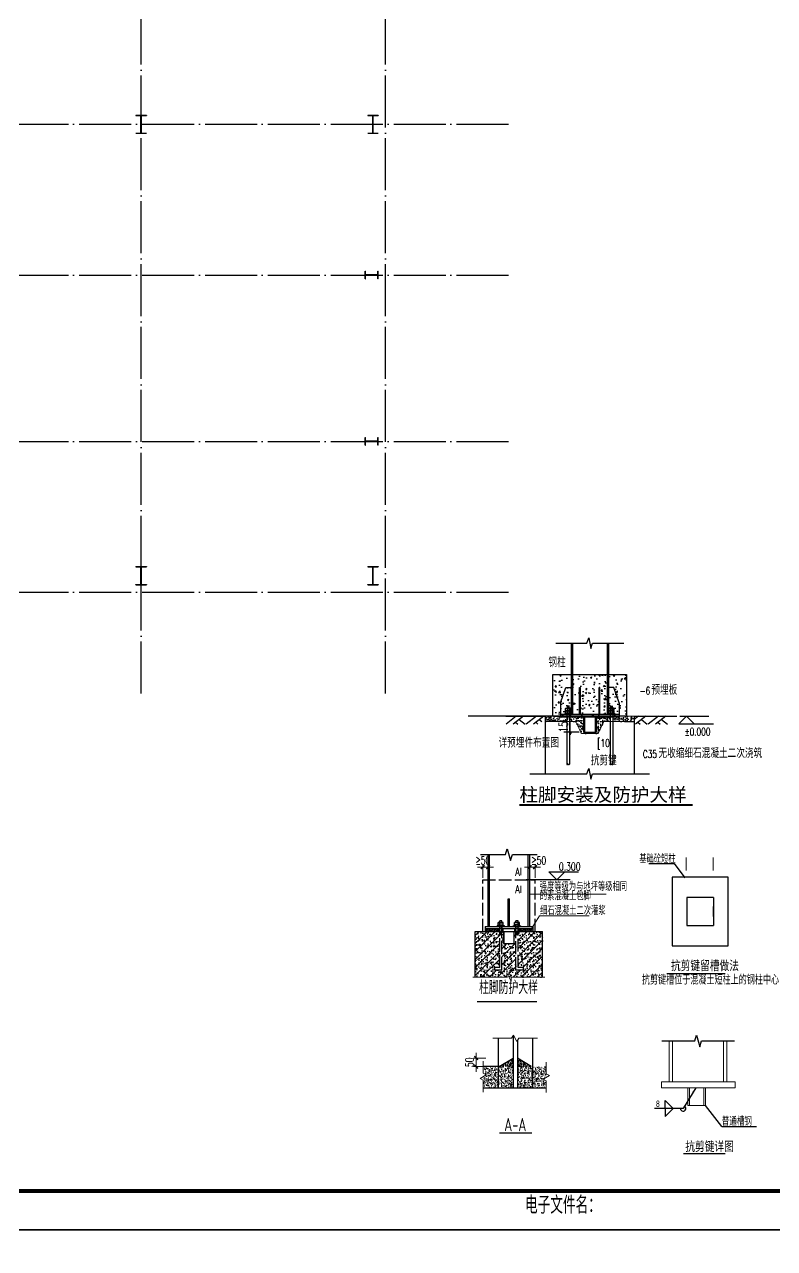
# Model space of a CAD drawing. Extents: x 95752 to 843522, y -411933 to 75567.
# Drawn here: x 388653 to 417516, y -14245 to 32846 of the extents above; entities that cross this region are included whole.
import ezdxf
from ezdxf.enums import TextEntityAlignment as Align

# ---------------------------------------------------------------- set-up
doc = ezdxf.new("R2010")
doc.units = 0
doc.header["$LTSCALE"] = 1000
doc.header["$MEASUREMENT"] = 0
for name, pattern in [('ACAD_ISO02W100', [15, 12, -3]), ('DASHED', [0.75, 0.5, -0.25]), ('DOTE', [2.42, 2, -0.2, 0.02, -0.2])]:
    doc.linetypes.add(name, pattern=pattern)
for name, color, linetype, lineweight in [('14', 2, 'Continuous', 20), ('DIM', 3, 'Continuous', 20), ('DIMEN', 4, 'Continuous', 15)]:
    doc.layers.add(name, color=color, linetype=linetype, lineweight=lineweight)
for name, color, linetype in [('_0', 7, 'Continuous'), ('C-粗线', 51, 'Continuous'), ('COLUMN', 9, 'Continuous'), ('DIM_ELEV', 3, 'Continuous'), ('DIM_SYMB', 3, 'Continuous'), ('DOTE', 1, 'Continuous'), ('FRAME', 7, 'Continuous'), ('HATCH', 252, 'Continuous'), ('NUM', 7, 'Continuous'), ('PUB_DIM', 3, 'Continuous'), ('PUB_TEXT', 7, 'Continuous'), ('PUB_TITLE', 4, 'Continuous'), ('TEXT', 7, 'Continuous'), ('THIN', 7, 'Continuous'), ('WELD', 7, 'Continuous'), ('WELD_TEXT', 7, 'Continuous'), ('XUXIAN', 2, 'ACAD_ISO02W100'), ('透气孔', 4, 'Continuous')]:
    doc.layers.add(name, color=color, linetype=linetype)
doc.styles.add('_TCH_DIM', font='SIMPLEX', dxfattribs={"bigfont": 'GBCBIG'})
doc.styles.add('_TCH_DIM_T3', font='SIMPLEX', dxfattribs={"width": 0.705882, "bigfont": 'GBCBIG'})
doc.styles.add('hztxt0', font='romans.shx', dxfattribs={"bigfont": 'gbcbig0.shx'})
doc.styles.get("Standard").update_dxf_attribs({"font": 'gbenor.shx', "bigfont": 'gbcbig.shx'})
doc.styles.add('TSSD_Dimension', font='txt.shx', dxfattribs={"width": 0.7, "bigfont": 'hzdx.shx'})
doc.styles.add('TSSD_Label', font='tssdeng.shx', dxfattribs={"width": 0.7, "bigfont": 'hztxt.shx'})
doc.styles.add('TSSD_Norm', font='Tssdeng.shx', dxfattribs={"bigfont": 'hztxt.shx'})
doc.styles.add('TSSD_Rein', font='tssdeng.shx', dxfattribs={"width": 0.7, "bigfont": 'hztxt.shx'})
doc.styles.add('图框', font='SimSun.ttf')
doc.dimstyles.new('_TCH_ARCH&&120', dxfattribs={"dimtxt": 420, "dimasz": 120, "dimexe": 300, "dimexo": 360, "dimgap": 120, "dimtad": 1, "dimdec": 0, "dimzin": 0, "dimdsep": 46, "dimtxsty": '_TCH_DIM_T3', "dimblk": 'ARCHTICK', "dimcen": 0.09, "dimclrt": 7, "dimazin": 2, "dimtfac": 1, "dimtdec": 0, "dimtix": 1, "dimtmove": 2, "dimatfit": 3, "dimldrblk": 'ARCHTICK', "dimfxl": 1, "dimtolj": 1, "dimtzin": 0, "dimarcsym": 0})
doc.dimstyles.new('TSSD_LEADER_STYLE_500.0', dxfattribs={"dimtxt": 0.18, "dimasz": 500, "dimexe": 0.18, "dimexo": 0.0625, "dimgap": 0.09, "dimtad": 0, "dimtih": 1, "dimtoh": 1, "dimdec": 4, "dimzin": 0, "dimdsep": 46, "dimtxsty": 'Standard', "dimcen": 0.09, "dimadec": 0, "dimazin": 0, "dimtfac": 1, "dimtdec": 4, "dimtofl": 0, "dimtmove": 0, "dimatfit": 3, "dimfxl": 1, "dimtolj": 1, "dimtzin": 0, "dimarcsym": 0})

# ---------------------------------------------------------------- blocks, each defined once
blk = doc.blocks.new('钢柱模板')
at = {"layer": 'C-粗线', "color": 6}
for p, q in [((-135437, -238633), (-135437, -238645)), ((-135437, -238633), (-135027, -238633)), ((-135437, -238633), (-135437, -238645)), ((-135437, -238633), (-135027, -238633)), ((-135437, -238645), (-135027, -238645)), ((-135437, -238645), (-135027, -238645)), ((-135241, -238653), (-135249, -238645)), ((-135241, -238653), (-135249, -238645)), ((-135241, -239321), (-135241, -238645)), ((-135241, -239321), (-135241, -238645)), ((-135223, -238653), (-135215, -238645)), ((-135223, -239321), (-135223, -238645)), ((-135223, -238653), (-135215, -238645)), ((-135223, -239321), (-135223, -238645)), ((-135027, -238633), (-135027, -238645)), ((-135027, -238633), (-135027, -238645)), ((-126512, -238633), (-126512, -238645)), ((-126512, -238633), (-126112, -238633)), ((-126512, -238633), (-126512, -238645)), ((-126512, -238633), (-126112, -238633)), ((-126512, -238645), (-126112, -238645)), ((-126512, -238645), (-126112, -238645)), ((-126321, -238653), (-126329, -238645)), ((-126321, -238653), (-126329, -238645)), ((-126321, -239321), (-126321, -238645)), ((-126321, -239321), (-126321, -238645)), ((-126303, -238653), (-126295, -238645)), ((-126303, -239321), (-126303, -238645)), ((-126303, -238653), (-126295, -238645)), ((-126303, -239321), (-126303, -238645)), ((-126112, -238633), (-126112, -238645)), ((-126112, -238633), (-126112, -238645)), ((-135437, -239333), (-135437, -239321)), ((-135437, -239321), (-135027, -239321)), ((-135437, -239333), (-135437, -239321)), ((-135437, -239321), (-135027, -239321)), ((-135437, -239333), (-135027, -239333)), ((-135437, -239333), (-135027, -239333)), ((-135241, -239313), (-135249, -239321)), ((-135241, -239313), (-135249, -239321)), ((-135223, -239313), (-135215, -239321)), ((-135223, -239313), (-135215, -239321)), ((-135027, -239321), (-135027, -239333)), ((-135027, -239321), (-135027, -239333)), ((-126512, -239333), (-126512, -239321)), ((-126512, -239321), (-126112, -239321)), ((-126512, -239333), (-126512, -239321)), ((-126512, -239321), (-126112, -239321)), ((-126512, -239333), (-126112, -239333)), ((-126512, -239333), (-126112, -239333)), ((-126321, -239313), (-126329, -239321)), ((-126321, -239313), (-126329, -239321)), ((-126303, -239313), (-126295, -239321)), ((-126303, -239313), (-126295, -239321)), ((-126112, -239321), (-126112, -239333)), ((-126112, -239321), (-126112, -239333)), ((-126612, -244633), (-126600, -244633)), ((-126612, -244933), (-126612, -244633)), ((-126612, -244633), (-126600, -244633)), ((-126612, -244933), (-126612, -244633)), ((-126600, -244933), (-126600, -244633)), ((-126600, -244933), (-126600, -244633)), ((-126592, -244774), (-126600, -244766)), ((-126592, -244774), (-126600, -244766)), ((-126124, -244774), (-126600, -244774)), ((-126124, -244774), (-126600, -244774)), ((-126592, -244792), (-126600, -244800)), ((-126124, -244792), (-126600, -244792)), ((-126592, -244792), (-126600, -244800)), ((-126124, -244792), (-126600, -244792)), ((-126132, -244774), (-126124, -244766)), ((-126132, -244774), (-126124, -244766)), ((-126132, -244792), (-126124, -244800)), ((-126132, -244792), (-126124, -244800)), ((-126124, -244633), (-126112, -244633)), ((-126124, -244933), (-126124, -244633)), ((-126124, -244633), (-126112, -244633)), ((-126124, -244933), (-126124, -244633)), ((-126112, -244933), (-126112, -244633)), ((-126112, -244933), (-126112, -244633)), ((-126612, -244933), (-126600, -244933)), ((-126612, -244933), (-126600, -244933)), ((-126112, -244933), (-126124, -244933)), ((-126112, -244933), (-126124, -244933)), ((-126612, -251033), (-126600, -251033)), ((-126612, -251333), (-126612, -251033)), ((-126612, -251033), (-126600, -251033)), ((-126612, -251333), (-126612, -251033)), ((-126612, -251333), (-126600, -251333)), ((-126612, -251333), (-126600, -251333)), ((-126600, -251333), (-126600, -251033)), ((-126600, -251333), (-126600, -251033)), ((-126592, -251174), (-126600, -251166)), ((-126592, -251174), (-126600, -251166)), ((-126124, -251174), (-126600, -251174)), ((-126124, -251174), (-126600, -251174)), ((-126592, -251192), (-126600, -251200)), ((-126124, -251192), (-126600, -251192)), ((-126592, -251192), (-126600, -251200)), ((-126124, -251192), (-126600, -251192)), ((-126132, -251174), (-126124, -251166)), ((-126132, -251174), (-126124, -251166)), ((-126132, -251192), (-126124, -251200)), ((-126132, -251192), (-126124, -251200)), ((-126124, -251033), (-126112, -251033)), ((-126124, -251333), (-126124, -251033)), ((-126124, -251033), (-126112, -251033)), ((-126124, -251333), (-126124, -251033)), ((-126112, -251333), (-126124, -251333)), ((-126112, -251333), (-126124, -251333)), ((-126112, -251333), (-126112, -251033)), ((-126112, -251333), (-126112, -251033)), ((-135432, -256003), (-135432, -256015)), ((-135432, -256003), (-135032, -256003)), ((-135432, -256003), (-135432, -256015)), ((-135432, -256003), (-135032, -256003)), ((-135432, -256015), (-135032, -256015)), ((-135432, -256015), (-135032, -256015)), ((-135241, -256023), (-135249, -256015)), ((-135241, -256023), (-135249, -256015)), ((-135241, -256691), (-135241, -256015)), ((-135241, -256691), (-135241, -256015)), ((-135223, -256023), (-135215, -256015)), ((-135223, -256691), (-135223, -256015)), ((-135223, -256023), (-135215, -256015)), ((-135223, -256691), (-135223, -256015)), ((-135032, -256003), (-135032, -256015)), ((-135032, -256003), (-135032, -256015)), ((-126512, -256003), (-126512, -256015)), ((-126512, -256003), (-126112, -256003)), ((-126512, -256003), (-126512, -256015)), ((-126512, -256003), (-126112, -256003)), ((-126512, -256015), (-126112, -256015)), ((-126512, -256015), (-126112, -256015)), ((-126321, -256023), (-126329, -256015)), ((-126321, -256023), (-126329, -256015)), ((-126321, -256691), (-126321, -256015)), ((-126321, -256691), (-126321, -256015)), ((-126303, -256023), (-126295, -256015)), ((-126303, -256691), (-126303, -256015)), ((-126303, -256023), (-126295, -256015)), ((-126303, -256691), (-126303, -256015)), ((-126112, -256003), (-126112, -256015)), ((-126112, -256003), (-126112, -256015)), ((-135432, -256703), (-135432, -256691)), ((-135432, -256691), (-135032, -256691)), ((-135432, -256703), (-135432, -256691)), ((-135432, -256691), (-135032, -256691)), ((-135432, -256703), (-135032, -256703)), ((-135432, -256703), (-135032, -256703)), ((-135241, -256683), (-135249, -256691)), ((-135241, -256683), (-135249, -256691)), ((-135223, -256683), (-135215, -256691)), ((-135223, -256683), (-135215, -256691)), ((-135032, -256691), (-135032, -256703)), ((-135032, -256691), (-135032, -256703)), ((-126512, -256703), (-126512, -256691)), ((-126512, -256691), (-126112, -256691)), ((-126512, -256703), (-126512, -256691)), ((-126512, -256691), (-126112, -256691)), ((-126512, -256703), (-126112, -256703)), ((-126512, -256703), (-126112, -256703)), ((-126321, -256683), (-126329, -256691)), ((-126321, -256683), (-126329, -256691)), ((-126303, -256683), (-126295, -256691)), ((-126303, -256683), (-126295, -256691)), ((-126112, -256691), (-126112, -256703)), ((-126112, -256691), (-126112, -256703))]:
    blk.add_line(p, q, dxfattribs=at)
blk = doc.blocks.new('zw-02')
at = {"layer": 'DOTE', "linetype": 'DOTE'}
for p, q in [((393143, 4846), (393143, 63646)), ((402543, 4846), (402543, 63646)), ((303643, 26746), (407443, 26746)), ((303643, 20946), (407443, 20946)), ((303643, 14546), (407443, 14546)), ((303643, 8746), (407443, 8746))]:
    blk.add_line(p, q, dxfattribs=at)
blk = doc.blocks.new('_tsdbk')
blk.add_line((-1, 0), (0, 0))
at = {"const_width": 0.5}
blk.add_lwpolyline([(-0.7, -0.7), (0.7, 0.7)], dxfattribs=at)
blk = doc.blocks.new('_ArchTick')
at = {"color": 0, "linetype": 'ByBlock', "const_width": 0.4}
blk.add_lwpolyline([(-0.5, -0.5), (0.5, 0.5)], dxfattribs=at)
blk = doc.blocks.new('*D7')
at = {"layer": 'Defpoints', "color": 0, "transparency": 16777216}
for p in [(4785, 5238), (5559, 5238), (5559, 4488)]:
    blk.add_point(p, dxfattribs=at)
at = {"layer": 'PUB_DIM', "color": 0, "lineweight": -2, "transparency": 16777216}
for p, q in [((5199, 5238), (4485, 5238)), ((4785, 5238), (4785, 5358)), ((4785, 4488), (4785, 5238)), ((5199, 4488), (4485, 4488)), ((4785, 4488), (4785, 4368))]:
    blk.add_line(p, q, dxfattribs=at)
at = {"layer": 'PUB_DIM', "color": 0, "lineweight": -2, "transparency": 16777216, "xscale": 120, "yscale": 120, "zscale": 120}
for p, rotation in [((4785, 5238), 270), ((4785, 4488), 90)]:
    blk.add_blockref('_ArchTick', p, dxfattribs=dict(at, rotation=rotation))
at = {"layer": 'PUB_DIM', "color": 7, "transparency": 16777216, "insert": (4455, 4863), "char_height": 420, "attachment_point": 5, "rotation": 90, "style": '_TCH_DIM_T3'}
blk.add_mtext('\\A1;150', dxfattribs=at)
blk = doc.blocks.new('_WELD004')
at = {"color": 0, "linetype": 'ByBlock'}
for p, q in [((0, 1), (1, 0)), ((0, 0), (0, 1))]:
    blk.add_line(p, q, dxfattribs=at)
blk = doc.blocks.new('弘吉车间2')
at = {"layer": '14', "style": 'hztxt0'}
blk.add_text('电子文件名：', height=450, rotation=359.9997, dxfattribs=at).set_placement((-24105, -584))
blk = doc.blocks.new('A$C77080F48')
h = blk.add_hatch()
h.set_pattern_fill('AR-CONC', color=256, scale=150, style=0)
h.set_pattern_definition([(130, (9973.66, 0.001), (-273.277, -23.9086), [28.575, -314.325]), (185, (9973.66, 0.001), (52.864, 286.585), [22.86, -251.46]), (79.549, (9950.9, -2), (-220.414, 262.675), [24.285, -267.135]), (133.816, (9973.66, 76.2), (-406.619, -63.063), [42.862, -471.488]), (83.3644, (9939.78, 70.95), (-356.106, 371.138), [36.428, -400.702]), (188.816, (9973.66, 76.2), (-356.107, 371.138), [34.29, -377.19]), (159, (9935.56, 57.15), (-227.4223, -153.398), [28.575, -314.325]), (214, (9935.56, 57.15), (-92.703, 276.282), [22.86, -251.46]), (108.5486, (9916.6, 44.37), (-320.125, 122.884), [24.285, -267.135]), (142.5, (9973.66, 0.001), (-4.6329, 126.8326), [0, -248.412, 0, -255.27, 0, -252.4125]), (172.5, (9973.66, 0.001), (-100.2295, 150.2709), [0, -145.542, 0, -242.697, 0, -96.2025]), (212.5, (10058.63, 0.001), (-203.3859, -8.5931), [0, -95.25, 0, -297.18, 0, -394.335]), (222.5, (10096.73, 0.001), (-222.1938, 38.1397), [0, -123.825, 0, -197.358, 0, -280.035])])
h.paths.add_polyline_path([(3611.5, 4988.1), (3611.5, 5238.1), (4072.6, 5238.1), (4072.6, 4988.1)])
h = blk.add_hatch()
h.set_pattern_fill('AR-CONC', color=256, scale=150, style=0)
h.set_pattern_definition([(50, (-16688.6, -54677), (273.277, -23.9086), [28.575, -314.325]), (355, (-16688.6, -54677), (-52.8642, 286.585), [22.86, -251.46]), (100.451, (-16665.83, -54679), (220.4138, 262.675), [24.285, -267.135]), (46.1842, (-16688.6, -54600.8), (406.6186, -63.0635), [42.8625, -471.4875]), (96.6356, (-16654.72, -54606.05), (356.1064, 371.1383), [36.4275, -400.7025]), (351.184, (-16688.6, -54600.8), (356.107, 371.1377), [34.29, -377.19]), (21, (-16650.5, -54619.85), (227.4223, -153.3983), [28.575, -314.325]), (326, (-16650.5, -54619.85), (92.703, 276.282), [22.86, -251.46]), (71.4514, (-16631.56, -54632.63), (320.1247, 122.8843), [24.285, -267.135]), (37.5, (-16688.61, -54677), (4.6329, 126.83256), [0, -248.412, 0, -255.27, 0, -252.4125]), (7.5, (-16688.6, -54677), (100.2295, 150.27086), [0, -145.542, 0, -242.697, 0, -96.2025]), (327.5, (-16773.57, -54677), (203.3859, -8.59312), [0, -95.25, 0, -297.18, 0, -394.335]), (317.5, (-16811.67, -54677), (222.19377, 38.13974), [0, -123.825, 0, -197.358, 0, -280.035])])
h.paths.add_polyline_path([(4072.6, 5238.1), (4072.6, 4988.1), (4623.6, 4988.1), (4623.6, 5238.1)])
h.paths.add_polyline_path([(5036.1, 4988.1), (5302.9, 4433.2), (5635.7, 4433.2), (5635.7, 4488.1), (5397.6, 4488.1), (5397.6, 5238.1), (4747.3, 5238.1), (4747.3, 4988.1)])
h.paths.add_polyline_path([(5997.6, 4488.1), (5759.5, 4488.1), (5759.5, 4433.2), (6092.3, 4433.2), (6359.1, 4988.1), (6647.9, 4988.1), (6647.9, 5238.1), (5997.6, 5238.1)])
h.paths.add_polyline_path([(6771.7, 5238.1), (6771.7, 4988.1), (7322.6, 4988.1), (7322.6, 5238.1)])
h = blk.add_hatch()
h.set_pattern_fill('AR-CONC', color=256, scale=150, style=0)
h.set_pattern_definition([(50, (1421.58, 0.001), (273.277, -23.9086), [28.575, -314.325]), (355, (1421.58, 0.001), (-52.864, 286.585), [22.86, -251.46]), (100.451, (1444.35, -2), (220.414, 262.675), [24.285, -267.135]), (46.184, (1421.58, 76.2), (406.619, -63.063), [42.862, -471.487]), (96.6356, (1455.47, 70.95), (356.106, 371.138), [36.427, -400.702]), (351.184, (1421.6, 76.2), (356.107, 371.138), [34.29, -377.19]), (21, (1459.68, 57.15), (227.4223, -153.398), [28.575, -314.325]), (326, (1459.68, 57.15), (92.703, 276.282), [22.86, -251.46]), (71.4514, (1478.63, 44.37), (320.125, 122.884), [24.285, -267.135]), (37.5, (1421.58, 0.001), (4.6329, 126.8326), [0, -248.412, 0, -255.27, 0, -252.4125]), (7.5, (1421.58, 0.001), (100.2295, 150.2709), [0, -145.542, 0, -242.697, 0, -96.2025]), (327.5, (1336.62, 0.001), (203.3859, -8.5931), [0, -95.25, 0, -297.18, 0, -394.335]), (317.5, (1298.52, 0.001), (222.1938, 38.1397), [0, -123.825, 0, -197.358, 0, -280.035])])
h.paths.add_polyline_path([(7783.8, 4988.1), (7783.8, 5238.1), (7322.6, 5238.1), (7322.6, 4988.1)])
for p, q in [((4822.6, 8665.3), (4822.6, 5338.1)), ((4882.6, 8665.3), (4882.6, 5338.1)), ((6512.6, 8665.3), (6512.6, 5338.1)), ((6572.6, 8665.3), (6572.6, 5338.1)), ((4322.6, 5863.9), (4572.6, 6590.4)), ((4572.6, 6590.4), (4822.6, 6590.4)), ((5220.1, 5338.1), (5220.1, 6583.6)), ((5220.1, 6583.6), (5257.9, 6583.6)), ((5257.9, 5338.1), (5257.9, 6583.6)), ((6137.3, 5338.1), (6137.3, 6583.6)), ((6175.1, 6583.6), (6137.3, 6583.6)), ((6175.1, 5338.1), (6175.1, 6583.6)), ((6822.6, 6590.4), (6572.6, 6590.4)), ((7072.6, 5863.9), (6822.6, 6590.4)), ((3611.5, 5238.1), (0, 5238.1)), ((1768.7, 5238.1), (3611.5, 5238.1)), ((2255.2, 5238.1), (1771.9, 4870.4)), ((2596.7, 5238.1), (2113.4, 4870.4)), ((3196.4, 5238.1), (2713.1, 4870.4)), ((3537.9, 5238.1), (3054.6, 4870.4)), ((4072.6, 5238.1), (3611.5, 5238.1)), ((4072.6, 5238.1), (7072.6, 5238.1)), ((4322.6, 5338.1), (7072.6, 5338.1)), ((4322.6, 5338.1), (4322.6, 5238.1)), ((4623.6, 5486.6), (4623.6, 5338.1)), ((4623.6, 5486.6), (4623.6, 5338.1)), ((4623.6, 5338.1), (4623.6, 2982)), ((4623.6, 5338.1), (4623.6, 2982)), ((4623.6, 5338.1), (4623.6, 2982)), ((4747.3, 5486.6), (4747.3, 5338.1)), ((4747.3, 5486.6), (4747.3, 5338.1)), ((4747.3, 5338.1), (4747.3, 2990.2)), ((4747.3, 5338.1), (4747.3, 2990.2)), ((4747.3, 5338.1), (4747.3, 2990.2)), ((5397.6, 5238.1), (5397.6, 4488.1)), ((5447.6, 5238.1), (5447.6, 4488.1)), ((5947.6, 5238.1), (5947.6, 4488.1)), ((5997.6, 5238.1), (5997.6, 4488.1)), ((6647.9, 5486.6), (6647.9, 5338.1)), ((6647.9, 5486.6), (6647.9, 5338.1)), ((6647.9, 5338.1), (6647.9, 2990.2)), ((6647.9, 5338.1), (6647.9, 2990.2)), ((6647.9, 5338.1), (6647.9, 2990.2)), ((6771.7, 5486.6), (6771.7, 5338.1)), ((6771.7, 5486.6), (6771.7, 5338.1)), ((6771.7, 5338.1), (6771.7, 2982)), ((6771.7, 5338.1), (6771.7, 2982)), ((6771.7, 5338.1), (6771.7, 2982)), ((7072.6, 5338.1), (7072.6, 5238.1)), ((7783.8, 5238.1), (9775.1, 5238.1)), ((7978.2, 5238.1), (7783.8, 5090.2)), ((8319.7, 5238.1), (7836.4, 4870.4)), ((8919.3, 5238.1), (8436.1, 4870.4)), ((9260.9, 5238.1), (8777.6, 4870.4)), ((9918, 5238.1), (11282.6, 5238.1)), ((2221.3, 4952.5), (2329.2, 4870.4)), ((2392.1, 5082.4), (2670.7, 4870.4)), ((3162.5, 4952.5), (3270.3, 4870.4)), ((3333.2, 5082.4), (3449.6, 4993.9)), ((7944.3, 4952.5), (8052.2, 4870.4)), ((8115.1, 5082.4), (8393.7, 4870.4)), ((8885.5, 4952.5), (8993.3, 4870.4)), ((9056.2, 5082.4), (9334.8, 4870.4)), ((5397.6, 4488.1), (5997.6, 4488.1))]:
    blk.add_line(p, q)
at = {"lineweight": 30}
for p, q in [((4322.6, 5863.9), (4322.6, 5238.1)), ((7072.6, 5863.9), (7072.6, 5238.1)), ((3611.5, 5238.1), (3611.5, 2539.1)), ((7783.8, 5238.1), (7783.8, 2539.1)), ((4072.6, 4988.1), (3611.5, 4988.1)), ((7322.6, 4988.1), (7783.8, 4988.1))]:
    blk.add_line(p, q, dxfattribs=at)
at = {"lineweight": 18}
blk.add_line((4072.6, 5238.1), (7783.8, 5238.1), dxfattribs=at)
at = {"color": 2}
for p, q in [((4580.2, 5610.4), (4790.6, 5610.4)), ((4580.2, 5486.6), (4790.6, 5486.6)), ((6815, 5610.4), (6604.6, 5610.4)), ((6815, 5486.6), (6604.6, 5486.6))]:
    blk.add_line(p, q, dxfattribs=at)
at = {"color": 4}
for p, q in [((4685.4, 5707.7), (4623.6, 5713.1)), ((4685.4, 5684.4), (4623.6, 5689.8)), ((4685.4, 5661.1), (4623.6, 5666.5)), ((4685.4, 5637.8), (4623.6, 5643.2)), ((4685.4, 5614.5), (4623.6, 5619.9)), ((4747.3, 5702.3), (4685.4, 5707.7)), ((4747.3, 5679), (4685.4, 5684.4)), ((4747.3, 5655.7), (4685.4, 5661.1)), ((4747.3, 5632.4), (4685.4, 5637.8)), ((4747.3, 5609.1), (4685.4, 5614.5)), ((6647.9, 5702.3), (6709.8, 5707.7)), ((6647.9, 5679), (6709.8, 5684.4)), ((6647.9, 5655.7), (6709.8, 5661.1)), ((6647.9, 5632.4), (6709.8, 5637.8)), ((6647.9, 5609.1), (6709.8, 5614.5)), ((6709.8, 5707.7), (6771.7, 5713.1)), ((6709.8, 5684.4), (6771.7, 5689.8)), ((6709.8, 5661.1), (6771.7, 5666.5)), ((6709.8, 5637.8), (6771.7, 5643.2)), ((6709.8, 5614.5), (6771.7, 5619.9))]:
    blk.add_line(p, q, dxfattribs=at)
at = {"lineweight": 20}
for p, q in [((4072.6, 4988.1), (5036.1, 4988.1)), ((5036.1, 4988.1), (5302.9, 4433.2)), ((6359.1, 4988.1), (6092.3, 4433.2)), ((7322.6, 4988.1), (6359.1, 4988.1)), ((5302.9, 4433.2), (6092.3, 4433.2))]:
    blk.add_line(p, q, dxfattribs=at)
for points in [[(4322.6, 5238.1), (7072.6, 5238.1), (7072.6, 5198.9), (4322.6, 5198.9)], [(4840.1, 5362.9), (4530.7, 5362.9), (4530.7, 5338.1), (4840.1, 5338.1)], [(6555.1, 5362.9), (6864.5, 5362.9), (6864.5, 5338.1), (6555.1, 5338.1)]]:
    blk.add_lwpolyline(points, close=True)
at = {"color": 2}
for points in [[(4580.2, 5610.4), (4608.1, 5610.4, -0.4142136), (4639, 5579.4), (4639, 5517.5, -0.4142136), (4608.1, 5486.6), (4580.2, 5486.6, -0.4142136), (4561.7, 5505.2), (4561.7, 5591.8, -0.4142136)], [(4580.2, 5486.6), (4608.1, 5486.6, -0.4142136), (4639, 5455.7), (4639, 5393.8, -0.4142136), (4608.1, 5362.9), (4580.2, 5362.9, -0.4142136), (4561.7, 5381.4), (4561.7, 5468, -0.4142136)], [(4693.2, 5610.4), (4677.7, 5610.4, 0.3659379), (4639, 5579.4), (4639, 5517.5, 0.3659379), (4677.7, 5486.6), (4693.2, 5486.6, 0.3659379), (4731.8, 5517.5), (4731.8, 5579.4, 0.3659379)], [(4693.2, 5486.6), (4677.7, 5486.6, 0.3659379), (4639, 5455.7), (4639, 5393.8, 0.3659379), (4677.7, 5362.9), (4693.2, 5362.9, 0.3659379), (4731.8, 5393.8), (4731.8, 5455.7, 0.3659379)], [(4790.6, 5610.4), (4762.8, 5610.4, 0.4142136), (4731.8, 5579.4), (4731.8, 5517.5, 0.4142136), (4762.8, 5486.6), (4790.6, 5486.6, 0.4142136), (4809.2, 5505.2), (4809.2, 5591.8, 0.4142136)], [(4790.6, 5486.6), (4762.8, 5486.6, 0.4142136), (4731.8, 5455.7), (4731.8, 5393.8, 0.4142136), (4762.8, 5362.9), (4790.6, 5362.9, 0.4142136), (4809.2, 5381.4), (4809.2, 5468, 0.4142136)], [(6604.6, 5610.4), (6632.5, 5610.4, -0.4142136), (6663.4, 5579.4), (6663.4, 5517.5, -0.4142136), (6632.5, 5486.6), (6604.6, 5486.6, -0.4142136), (6586.1, 5505.2), (6586.1, 5591.8, -0.4142136)], [(6604.6, 5486.6), (6632.5, 5486.6, -0.4142136), (6663.4, 5455.7), (6663.4, 5393.8, -0.4142136), (6632.5, 5362.9), (6604.6, 5362.9, -0.4142136), (6586.1, 5381.4), (6586.1, 5468, -0.4142136)], [(6702.1, 5610.4), (6717.6, 5610.4, -0.3659379), (6756.2, 5579.4), (6756.2, 5517.5, -0.3659379), (6717.6, 5486.6), (6702.1, 5486.6, -0.3659379), (6663.4, 5517.5), (6663.4, 5579.4, -0.3659379)], [(6702.1, 5486.6), (6717.6, 5486.6, -0.3659379), (6756.2, 5455.7), (6756.2, 5393.8, -0.3659379), (6717.6, 5362.9), (6702.1, 5362.9, -0.3659379), (6663.4, 5393.8), (6663.4, 5455.7, -0.3659379)], [(6815, 5610.4), (6787.2, 5610.4, 0.4142136), (6756.2, 5579.4), (6756.2, 5517.5, 0.4142136), (6787.2, 5486.6), (6815, 5486.6, 0.4142136), (6833.6, 5505.2), (6833.6, 5591.8, 0.4142136)], [(6815, 5486.6), (6787.2, 5486.6, 0.4142136), (6756.2, 5455.7), (6756.2, 5393.8, 0.4142136), (6787.2, 5362.9), (6815, 5362.9, 0.4142136), (6833.6, 5381.4), (6833.6, 5468, 0.4142136)]]:
    blk.add_lwpolyline(points, format="xyb", close=True, dxfattribs=at)
at = {"const_width": 3.09}
for points in [[(4747.3, 5730.4), (4623.6, 5730.4)], [(4623.6, 5730.4), (4623.6, 5486.6)], [(4747.3, 5730.4), (4747.3, 5486.6)], [(6647.9, 5730.4), (6771.7, 5730.4)], [(6647.9, 5730.4), (6647.9, 5486.6)], [(6771.7, 5730.4), (6771.7, 5486.6)]]:
    blk.add_lwpolyline(points, dxfattribs=at)
for centre, radius, start, end in [((4660, 2961.5), 41.8, 52.612737, 150.725325), ((4660, 2961.5), 41.8, 52.612737, 150.725325), ((4660, 2961.5), 41.8, 52.612737, 150.725325), ((4638.1, 3067.8), 87, 260.384798, 302.953264), ((4638.1, 3067.8), 87, 260.384798, 302.953264), ((4638.1, 3067.8), 87, 260.384798, 302.953264), ((4718, 3014.9), 38.3, 211.780165, 319.845706), ((4718, 3014.9), 38.3, 211.780165, 319.845706), ((4718, 3014.9), 38.3, 211.780165, 319.845706), ((6677.2, 3014.9), 38.3, 220.154294, 328.219835), ((6677.2, 3014.9), 38.3, 220.154294, 328.219835), ((6677.2, 3014.9), 38.3, 220.154294, 328.219835), ((6735.2, 2961.5), 41.8, 29.274675, 127.387263), ((6735.2, 2961.5), 41.8, 29.274675, 127.387263), ((6735.2, 2961.5), 41.8, 29.274675, 127.387263), ((6757.2, 3067.8), 87, 237.046736, 279.615202), ((6757.2, 3067.8), 87, 237.046736, 279.615202), ((6757.2, 3067.8), 87, 237.046736, 279.615202)]:
    blk.add_arc(centre, radius, start, end)
at = {"layer": 'DIM_ELEV'}
for p, q in [((10235.8, 5238.1), (9875.8, 4878.1)), ((10235.8, 5238.1), (10595.8, 4878.1)), ((9875.8, 4878.1), (11497.7, 4878.1))]:
    blk.add_line(p, q, dxfattribs=at)
at = {"layer": 'DIM_SYMB'}
for points in [[(4102.6, 8665.3), (5562.6, 8665.3), (5654.3, 8917.3), (5743.2, 8413.3), (5832.6, 8665.3), (7292.6, 8665.3)], [(2891.5, 2539.1), (5562.6, 2539.1), (5654.3, 2791.1), (5743.2, 2287.1), (5832.6, 2539.1), (8503.8, 2539.1)]]:
    blk.add_lwpolyline(points, dxfattribs=at)
for points in [[(3762.5, 7413.5, 0, 0, 0), (4138.5, 7413.5, 0, 0, 0), (5059.3, 7413.5, 16, 0, 0), (5119.3, 7413.5, 0, 0, 0)], [(9439.4, 6124, 0, 0, 0), (7737.3, 6124, 0, 0, 0), (7177.7, 5345.1, 48, 0, 0), (7072.6, 5198.9, 0, 0, 0)], [(12412, 3158.4, 0, 0, 0), (8236.9, 3158.4, 0, 0, 0), (6548.6, 5007.8, 16, 0, 0), (6508.1, 5052.1, 0, 0, 0)], [(6592.3, 3489.1, 0, 0, 0), (5922.8, 3489.1, 0, 0, 0), (5841.7, 4428.3, 16, 0, 0), (5836.5, 4488.1, 0, 0, 0)], [(1421.6, 3646, 0, 0, 0), (3760.2, 3646, 0, 0, 0), (4563.6, 3646, 16, 0, 0), (4623.6, 3646, 0, 0, 0)]]:
    blk.add_lwpolyline(points, format="xyseb", dxfattribs=at)
at = {"layer": 'DIM_SYMB', "const_width": 84}
blk.add_lwpolyline([(2404.3, 1076.5), (10524.2, 1076.5)], dxfattribs=at)
at = {"layer": 'PUB_TEXT'}
for s, height, style, p in [('钢柱', 405.11, '_TCH_DIM', (3762.5, 7539.5)), ('预埋板', 405.11, '_TCH_DIM', (8586, 6250)), ('详预埋件布置图', 405.11, '_TCH_DIM', (1421.6, 3772)), ('无收缩细石混凝土二次浇筑', 405.106, '_TCH_DIM', (8918, 3284.4)), ('抗剪键', 405.11, '_TCH_DIM', (5747.8, 2943.1)), ('柱脚安装及防护大样', 637.97, '图框', (2404.3, 1244.5))]:
    blk.add_text(s, height=height, dxfattribs=dict(at, style=style)).set_placement(p)
at = {"layer": 'PUB_TEXT', "style": '_TCH_DIM', "width": 0.705882}
for s, p in [('-6', (8034, 6250)), ('%%P0.000', (10141.7, 4332.1)), ('[10', (6052.3, 3802.1)), ('C35', (8186, 3284.4))]:
    blk.add_text(s, height=357, dxfattribs=at).set_placement(p)
at = {"layer": 'PUB_DIM'}
dim = blk.add_aligned_dim(p1=(5558.6, 4488.1), p2=(5558.6, 5238.1), distance=774.1, text='150', dimstyle='_TCH_ARCH&&120', dxfattribs=at)
dim.commit()
dim.dimension.update_dxf_attribs({"geometry": '*D7', "text_midpoint": (4454.5, 4863.1)})
blk = doc.blocks.new('GH1')
h = blk.add_hatch()
h.set_pattern_fill('混凝土', color=251, scale=200, style=0)
h.set_pattern_definition([(50, (536514.3, 567327.8), (1434.5204, -125.5043), [150, -1650]), (355, (536514.3, 567327.8), (-277.5027, 1504.3843), [120, -1320]), (100.4514, (536633.8, 567317.4), (1157.0188, 1378.879), [127.4804, -1402.2842]), (46.1842, (536514.3, 567727.8), (2134.482, -331.038), [225, -2475]), (96.6356, (536692.1, 567700.3), (1869.3254, 1948.236), [191.221, -2103.426]), (351.1842, (536514.3, 567727.8), (1869.324, 1948.237), [180, -1980]), (21, (536714.3, 567627.8), (1193.814, -805.2378), [150, -1650]), (326, (536714.3, 567627.8), (486.6307, 1450.3), [120, -1320]), (71.4514, (536813.8, 567560.7), (1680.4453, 645.061), [127.4804, -1402.2842]), (37.5, (536514.3, 567327.84), (24.3197, 665.7877), [0, -1304, 0, -1340, 0, -1325]), (7.5, (536514.3, 567327.84), (526.1391, 788.8234), [0, -764, 0, -1274, 0, -505]), (327.5, (536068.3, 567327.84), (1067.64487, -45.10974), [0, -500, 0, -1560, 0, -2070]), (317.5, (535868.3, 567327.8), (1166.3723, 200.21), [0, -650, 0, -1036, 0, -1470])])
h.paths.add_polyline_path([(687616.6, 48367.5), (694516.3, 48367.5), (694516.3, 44455.1), (687616.6, 44455.1)])
at = {"layer": 'FRAME', "ltscale": 0.1}
h = blk.add_hatch(dxfattribs=at)
h.set_pattern_fill('ANSI31', color=256, scale=12.631579, style=0)
h.set_pattern_definition([(45, (-711897.54, -361483.972), (-28.3587035, 28.3587035), [])])
h.paths.add_polyline_path([(682834.8, 24269.8), (682622.9, 24269.8), (682622.9, 23972.7), (682834.8, 23972.7)])
h = blk.add_hatch(dxfattribs=at)
h.set_pattern_fill('ANSI31', color=256, scale=12.631579, style=0)
h.set_pattern_definition([(45, (-710381.977, -361483.983), (-28.3587035, 28.3587035), [])])
h.paths.add_polyline_path([(684350.4, 24269.8), (684138.4, 24269.8), (684138.4, 23972.7), (684350.4, 23972.7)])
at = {"layer": 'HATCH', "ltscale": 0.1}
h = blk.add_hatch(dxfattribs=at)
h.set_pattern_fill('AR-SAND', color=3, scale=1.010526, style=0)
h.set_pattern_definition([(37.5, (-706421.466, -357319.716), (-1.6168737, 49.4564956), [0, -39.0144, 0, -43.6345263, 0, -41.7094737]), (7.5, (-706421.466, -357319.716), (45.4255107, 72.4370628), [0, -21.0472421, 0, -35.1642947, 0, -13.4753684]), (327.5, (-706453.037, -357319.716), (79.9318606, 0.1452313), [0, -12.8336842, 0, -46.2012632, 0, -60.3183158]), (317.5, (-706453.04, -357319.716), (77.159389, 22.5275948), [0, -6.4168421, 0, -30.2874947, 0, -34.6509474])])
h.paths.add_polyline_path([(681259.5, 24566.8), (681259.5, 24266.1), (682510.9, 24266.1), (682510.9, 24304.8, -0.0593588), (682509.5, 24316.6), (682509.5, 24518.7, -0.0593588), (682510.9, 24530.6), (682510.9, 24566.8)])
h = blk.add_hatch(dxfattribs=at)
h.set_pattern_fill('AR-SAND', color=3, scale=1.010526, style=0)
h.set_pattern_definition([(37.5, (680800.86, -141422.032), (-1.616874, 49.456496), [0, -39.0144, 0, -43.634526, 0, -41.709474]), (7.5, (680800.86, -141422.03), (45.42551, 72.437063), [0, -21.047242, 0, -35.164295, 0, -13.475368]), (327.5, (680769.29, -141422.032), (79.931861, 0.145231), [0, -12.833684, 0, -46.201263, 0, -60.318316]), (317.5, (680769.29, -141422.03), (77.15939, 22.527595), [0, -6.416842, 0, -30.287495, 0, -34.650947])])
h.paths.add_polyline_path([(684411.2, 24571.9, -0.35531108), (684451.4, 24522.5), (684451.4, 24320.4, -0.41421356), (684400.9, 24269.8), (685721, 24269.8), (685721, 24572.5)])
h = blk.add_hatch(dxfattribs=at)
h.set_pattern_fill('AR-CONC', color=256, scale=2.4, style=0)
h.set_pattern_definition([(50, (-1536857.98, -593106.15), (437.243206, -38.253805), [45.72, -502.92]), (355, (-1536858, -593106.15), (-84.58278, 458.53594), [36.576, -402.336]), (100.451, (-1536821.54, -593109.33), (352.662004, 420.28005), [38.856, -427.416]), (46.1842, (-1536858, -592984.2), (650.5897, -100.90159), [68.58, -754.38]), (96.6356, (-1536803.77, -592992.63), (569.77016, 593.82133), [58.284, -641.124]), (351.184, (-1536858, -592984.2), (569.77105, 593.82028), [54.864, -603.504]), (21, (-1536797.02, -593014.7), (363.87571, -245.437244), [45.72, -502.92]), (326, (-1536797, -593014.7), (148.32487, 442.05112), [36.576, -402.336]), (71.4514, (-1536766.7, -593035.16), (512.19958, 196.61486), [38.856, -427.416]), (37.5, (-1536857.98, -593106.15), (7.412648, 202.932093), [0, -397.4592, 0, -408.432, 0, -403.86]), (7.5, (-1536857.98, -593106.15), (160.36719, 240.43338), [0, -232.8672, 0, -388.3152, 0, -153.924]), (327.5, (-1536993.92, -593106.15), (325.417428, -13.748986), [0, -152.4, 0, -475.488, 0, -630.936]), (317.5, (-1537054.88, -593106.15), (355.510035, 61.02358), [0, -198.12, 0, -315.7728, 0, -448.056])])
h.paths.add_polyline_path([(682489.2, 11624.3), (681071.8, 11624.3), (681071.8, 11010), (681360.5, 10843.3), (681071.8, 10676.6), (681071.8, 9644.7), (682489.2, 9644.7)])
h.paths.add_polyline_path([(682489.2, 9644.7), (683879.7, 9644.7), (683879.7, 11624.3), (682489.2, 11624.3)])
h.paths.add_polyline_path([(684301, 9644.7), (685691.5, 9644.7), (685691.5, 11624.3), (684301, 11624.3)])
h.paths.add_polyline_path([(686700.1, 10446.8), (686988.7, 10613.4), (686988.7, 11624.3), (685691.5, 11624.3), (685691.5, 9644.7), (686988.7, 9644.7), (686988.7, 10280.1)])
h = blk.add_hatch(dxfattribs=at)
h.set_pattern_fill('AR-CONC', color=256, scale=2.4, style=0)
h.set_pattern_definition([(50, (-1536857.98, -593106.15), (291.49547, -25.502537), [30.48, -335.28]), (355, (-1536857.98, -593106.15), (-56.38852, 305.69063), [24.384, -268.224]), (100.451, (-1536833.7, -593108.27), (235.108003, 280.1867), [25.904, -284.944]), (46.1842, (-1536857.98, -593024.87), (433.726465, -67.267725), [45.72, -502.92]), (96.6356, (-1536821.84, -593030.47), (379.846775, 395.88089), [38.856, -427.416]), (351.184, (-1536858, -593024.87), (379.84737, 395.88019), [36.576, -402.336]), (21, (-1536817.34, -593045.19), (242.583808, -163.62483), [30.48, -335.28]), (326, (-1536817.34, -593045.2), (98.883245, 294.700746), [24.384, -268.224]), (71.4514, (-1536797.13, -593058.82), (341.466385, 131.076572), [25.904, -284.944]), (37.5, (-1536857.98, -593106.15), (4.941765, 135.288062), [0, -264.9728, 0, -272.288, 0, -269.24]), (7.5, (-1536857.98, -593106.15), (106.91146, 160.28892), [0, -155.2448, 0, -258.8768, 0, -102.616]), (327.5, (-1536948.61, -593106.15), (216.9449523, -9.1659904), [0, -101.6, 0, -316.992, 0, -420.624]), (317.5, (-1536989.25, -593106.15), (237.00669, 40.682386), [0, -132.08, 0, -210.5152, 0, -298.704])])
h.paths.add_polyline_path([(683879.7, 11624.3), (683879.7, 12424.6), (682573.4, 11624.3)])
h.paths.add_polyline_path([(685565.1, 11624.3), (684301, 12424.6), (684301, 11624.3)])
at = {"layer": 'XUXIAN', "linetype": 'Continuous', "ltscale": 0.1}
h = blk.add_hatch(dxfattribs=at)
h.set_pattern_fill('ANSI31', color=3, scale=166.666667, style=0)
h.set_pattern_definition([(45, (548194.3, -72607), (-374.1773, 374.1773), [])])
h.paths.add_polyline_path([(680333.8, 19987.3), (683294.1, 19987.3), (683294.1, 20417.6), (683712.3, 19594.9), (683712.3, 19987.3), (684623.1, 19987.3), (684391.7, 20666.9), (684138.4, 20666.9), (684138.4, 21411), (683578.1, 23057.2), (682981.5, 23057.2), (682981.5, 24269.8), (682834.8, 24269.8), (682834.8, 23972.7), (682834.8, 20666.9), (682138.5, 20666.9), (682138.5, 20894.3), (682622.9, 20894.3), (682622.9, 24269.8), (680333.8, 24269.8)])
h.paths.add_polyline_path([(684138.4, 24269.8), (683992, 24269.8), (683992, 23057.2), (683578.1, 23057.2), (684138.4, 21411)], flags=17)
h.paths.add_polyline_path([(684350.4, 20894.3), (684837.8, 20894.3), (684837.8, 20666.9), (684391.7, 20666.9), (684623.1, 19987.3), (686639.5, 19987.3), (686639.5, 24269.8), (684350.4, 24269.8)])
h.paths.add_polyline_path([(684733.5, 23486.7), (684733.5, 24143.5), (685188.3, 24143.5), (685188.3, 23486.7)], flags=24)
h = blk.add_hatch(dxfattribs=at)
h.set_pattern_fill('AR-CONC', color=3, scale=4.166667, style=0)
h.set_pattern_definition([(50, (548194.3, -72607), (759.1028, -66.4129), [79.375, -873.125]), (355, (548194.3, -72607), (-146.845, 796.0693), [63.5, -698.5]), (100.451, (548257.55, -72612.5), (612.2604, 729.653), [67.4583, -742.0417]), (46.1842, (548194.3, -72395.3), (1129.496, -175.1764), [119.0625, -1309.6875]), (96.6356, (548288.4, -72409.9), (989.184, 1030.94), [101.1875, -1113.0625]), (351.184, (548194.3, -72395.3), (989.186, 1030.938), [95.25, -1047.75]), (21, (548300.1, -72448.23), (631.7287, -426.1063), [79.375, -873.125]), (326, (548300.1, -72448.2), (257.5085, 767.45), [63.5, -698.5]), (71.4514, (548352.8, -72483.74), (889.2354, 341.3452), [67.4583, -742.0417]), (37.5, (548194.3, -72606.98), (12.8692, 352.31266), [0, -690.0333, 0, -709.0833, 0, -701.1458]), (7.5, (548194.3, -72607), (278.4153, 417.4191), [0, -404.2833, 0, -674.1583, 0, -267.2292]), (327.5, (547958.28, -72606.98), (564.9608, -23.86977), [0, -264.5833, 0, -825.5, 0, -1095.375]), (317.5, (547852.45, -72607), (617.2049, 105.9437), [0, -343.9583, 0, -548.2167, 0, -777.875])])
h.paths.add_polyline_path([(680351.3, 19998.4), (683311.7, 19998.4), (683311.7, 20428.7), (683729.9, 19606), (683729.9, 19998.4), (684640.7, 19998.4), (684409.3, 20678), (684156, 20678), (684156, 21422.1), (683595.6, 23068.3), (682999, 23068.3), (682999, 24280.9), (682852.4, 24280.9), (682852.4, 23983.8), (682852.4, 20678), (682156.1, 20678), (682156.1, 20905.4), (682640.4, 20905.4), (682640.4, 24280.9), (680351.3, 24280.9)])
h.paths.add_polyline_path([(684156, 24280.9), (684009.6, 24280.9), (684009.6, 23068.3), (683595.6, 23068.3), (684156, 21422.1)], flags=17)
h.paths.add_polyline_path([(686657, 24280.9), (684367.9, 24280.9), (684367.9, 20905.4), (684855.3, 20905.4), (684855.3, 20678), (684409.3, 20678), (684640.7, 19998.4), (686657, 19998.4)])
h.paths.add_polyline_path([(684751.1, 23497.8), (684751.1, 24154.6), (685205.9, 24154.6), (685205.9, 23497.8)], flags=24)
at = {"color": 251}
blk.add_lwpolyline([(687616.6, 48367.5), (694516.3, 48367.5), (694516.3, 44455.1), (687616.6, 44455.1)], close=True, dxfattribs=at)
at = {"layer": 'COLUMN', "ltscale": 0.1}
blk.add_line((682981.5, 23157.2), (683992, 23157.2), dxfattribs=at)
at = {"layer": 'DIM'}
for p, q in [((700113, 30003.5), (700113, 31205.7)), ((702617.1, 30009.5), (702617.1, 31205.7))]:
    blk.add_line(p, q, dxfattribs=at)
at = {"layer": 'DIM', "ltscale": 0.1}
for p, q in [((680784.1, 30310.5), (680534.1, 30310.5)), ((681034.1, 29324.7), (681034.1, 30560.5)), ((681539.3, 30310.5), (681034.1, 30310.5)), ((681539.3, 29619.2), (681539.3, 30567.3)), ((681789.3, 30310.5), (682039.3, 30310.5)), ((685183.9, 30310.5), (684933.9, 30310.5)), ((685433.9, 29619.2), (685433.9, 30567.3)), ((685939.2, 30310.5), (685433.9, 30310.5)), ((685939.2, 29324.7), (685939.2, 30560.5)), ((686189.2, 30310.5), (686439.2, 30310.5)), ((680416.1, 12674.6), (680416.1, 12924.6)), ((681322.6, 12424.6), (680166.1, 12424.6)), ((681322.6, 11624.3), (680166.1, 11624.3)), ((680416.1, 11624.3), (680416.1, 12424.6)), ((680416.1, 11374.3), (680416.1, 11124.3))]:
    blk.add_line(p, q, dxfattribs=at)
at = {"layer": 'DIM', "color": 7, "lineweight": 0, "ltscale": 0.1}
for p, q in [((682981.5, 24269.8), (682981.5, 23157.2)), ((683034.6, 24269.8), (683034.6, 23157.2)), ((683939, 23157.2), (683939, 24269.8)), ((683992, 23157.2), (683992, 24269.8))]:
    blk.add_line(p, q, dxfattribs=at)
at = {"layer": 'DIMEN', "ltscale": 0.1}
for p, q in [((685499.2, 27773.4), (692594.8, 27773.4)), ((686362.6, 25747.1), (685560.6, 24510.2)), ((686362.6, 25747.1), (691018, 25747.1)), ((684365.7, 24573), (685463.5, 24573))]:
    blk.add_line(p, q, dxfattribs=at)
at = {"layer": 'DIMEN'}
for p, q in [((698521, 14027.6), (698521, 10179.8)), ((698834.7, 14027.6), (698834.7, 10179.8)), ((703590.2, 14027.6), (703590.2, 10179.8)), ((703924.7, 14027.6), (703924.7, 10179.8)), ((700249.1, 7966.4), (700249.1, 9639.2)), ((700249.1, 9639.2), (701921.9, 9639.2)), ((700413.4, 7966.4), (700413.4, 9639.2)), ((701757.6, 7966.4), (701757.6, 9639.2)), ((701921.9, 7966.4), (701921.9, 9639.2)), ((700249.1, 7966.4), (701921.9, 7966.4))]:
    blk.add_line(p, q, dxfattribs=at)
at = {"layer": 'DIMEN', "ltscale": 0.1}
for points in [[(680115.1, 19987.3), (683294.1, 19987.3), (683294.1, 20417.6), (683712.3, 19594.9), (683712.3, 19987.3), (686858.2, 19987.3)], [(681983.5, 14272.2), (681983.5, 14272.2), (683735.9, 14272.2), (683902.6, 14560.9), (684235.9, 13983.6), (684402.6, 14272.2), (686155, 14272.2)], [(681071.8, 12129.8), (681071.8, 12129.8), (681071.8, 11010), (681360.5, 10843.3), (680783.1, 10509.9), (681071.8, 10343.3), (681071.8, 9223.5)], [(686988.7, 12045.5), (686988.7, 12045.5), (686988.7, 10946.8), (687277.4, 10780.1), (686700.1, 10446.8), (686988.7, 10280.1), (686988.7, 9181.4)]]:
    blk.add_lwpolyline(points, dxfattribs=at)
at = {"layer": 'DIMEN'}
blk.add_lwpolyline([(697789.2, 10179.8), (704698.4, 10179.8), (704698.4, 9639.2), (697789.2, 9639.2)], close=True, dxfattribs=at)
at = {"layer": 'FRAME', "ltscale": 0.1}
for p, q in [((681539.3, 29119.2), (681539.3, 31488.5)), ((681666.5, 29119.2), (681666.5, 31488.5)), ((685306.8, 29119.2), (685306.8, 31488.5)), ((685433.9, 29119.2), (685433.9, 31488.5)), ((682622.9, 25109.8), (682622.9, 25286.4)), ((682834.8, 25286.4), (682622.9, 25286.4)), ((682834.8, 25109.8), (682834.8, 25286.4)), ((684138.4, 25109.8), (684138.4, 25286.4)), ((684350.4, 25286.4), (684138.4, 25286.4)), ((684350.4, 25109.8), (684350.4, 25286.4)), ((680333.8, 19987.3), (680333.8, 24269.8)), ((680333.8, 24269.8), (686639.5, 24269.8)), ((681271.8, 24740), (685721, 24742)), ((681271.8, 24740), (681271.8, 24570.5)), ((681271.8, 24570.5), (685721, 24572.5)), ((681271.8, 24570.5), (681271.8, 24267.3)), ((683082, 24827.3), (682375.6, 24827.3)), ((682375.6, 24742.5), (682375.6, 24827.3)), ((683082, 24742.5), (682375.6, 24742.5)), ((682495.7, 24827.3), (682495.7, 25109.8)), ((682962, 25109.8), (682495.7, 25109.8)), ((682962, 24968.6), (682495.7, 24968.6)), ((682962, 24827.3), (682962, 25109.8)), ((683082, 24742.5), (683082, 24827.3)), ((683891.2, 24742.5), (683891.2, 24827.3)), ((683891.2, 24827.3), (684597.6, 24827.3)), ((683891.2, 24742.5), (684597.6, 24742.5)), ((684011.2, 24827.3), (684011.2, 25109.8)), ((684477.5, 25109.8), (684011.2, 25109.8)), ((684011.2, 24968.6), (684477.5, 24968.6)), ((684477.5, 24827.3), (684477.5, 25109.8)), ((684597.6, 24742.5), (684597.6, 24827.3)), ((685721, 24742), (685721, 24572.5)), ((685721, 24572.5), (685721, 24269.3)), ((686639.5, 19987.3), (686639.5, 24269.8)), ((682834.8, 23972.7), (682622.9, 23972.7)), ((684350.4, 23972.7), (684138.5, 23972.7)), ((682489.2, 14272.2), (682489.2, 9644.7)), ((683879.7, 14521.2), (683879.7, 9644.7)), ((684301, 14096.3), (684301, 9644.7)), ((685691.5, 14272.2), (685691.5, 9644.7)), ((682573.4, 11624.3), (681071.8, 11624.3)), ((682573.4, 11624.3), (683879.7, 12424.6)), ((685565.1, 11624.3), (684301, 12424.6)), ((681071.8, 9644.7), (686988.7, 9644.7))]:
    blk.add_line(p, q, dxfattribs=at)
at = {"layer": 'FRAME', "linetype": 'DASHED', "ltscale": 0.1}
for p, q in [((681539.3, 24742.5), (681539.3, 29119.2)), ((681666.5, 24742.5), (681666.5, 29119.2)), ((685306.8, 24742.5), (685306.8, 29119.2)), ((685433.9, 24742.5), (685433.9, 29119.2)), ((683413.9, 24742.5), (683413.9, 27343.5)), ((683413.9, 27343.5), (683541, 27343.5)), ((683541, 24742.5), (683541, 27343.5))]:
    blk.add_line(p, q, dxfattribs=at)
at = {"layer": 'FRAME'}
for p, q in [((702675.5, 27461), (700171.3, 27461)), ((700171.3, 27461), (700171.3, 24840.2)), ((702675.5, 27461), (702675.5, 24840.2)), ((702675.5, 25682.6), (702675.5, 26618.6)), ((700171.3, 24840.2), (702675.5, 24840.2))]:
    blk.add_line(p, q, dxfattribs=at)
at = {"layer": 'FRAME', "color": 6, "lineweight": 0, "ltscale": 0.1}
for p, q in [((682622.9, 24269.8), (682622.9, 23972.7)), ((682834.8, 23972.7), (682834.8, 24269.8))]:
    blk.add_line(p, q, dxfattribs=at)
at = {"layer": 'FRAME', "color": 7, "lineweight": 0, "ltscale": 0.1}
for p, q in [((682834.8, 24269.8), (682622.9, 24269.8)), ((682622.9, 23972.7), (682834.8, 23972.7)), ((684138.4, 23972.7), (684350.4, 23972.7))]:
    blk.add_line(p, q, dxfattribs=at)
at = {"layer": 'FRAME', "ltscale": 0.1, "const_width": 80.8}
for points in [[(684610.9, 30250.9), (684610.9, 29543.5)], [(684610.9, 28590.2), (684610.9, 27882.8)]]:
    blk.add_lwpolyline(points, dxfattribs=at)
at = {"layer": 'FRAME', "ltscale": 0.1}
for points in [[(682834.8, 24269.8), (682572.3, 24269.8, -0.41421356), (682521.8, 24320.4), (682521.8, 24522.5, -0.41421356), (682572.3, 24573), (682834.8, 24573)], [(682622.9, 24269.8), (682885.3, 24269.8, 0.41421356), (682935.8, 24320.4), (682935.8, 24522.5, 0.41421356), (682885.3, 24573), (682622.9, 24573)], [(684350.4, 24269.8), (684087.9, 24269.8, -0.41421356), (684037.4, 24320.4), (684037.4, 24522.5, -0.41421356), (684087.9, 24573), (684350.4, 24573)], [(684138.4, 24269.8), (684400.9, 24269.8, 0.41421356), (684451.4, 24320.4), (684451.4, 24522.5, 0.41421356), (684400.9, 24573), (684138.4, 24573)]]:
    blk.add_lwpolyline(points, format="xyb", dxfattribs=at)
at = {"layer": 'NUM', "const_width": 125}
for points in [[(698286.6, 20343.9), (703771.3, 20343.9)], [(680502.7, 17716), (686104.8, 17716)], [(699824.1, 3469.2), (703775.3, 3469.2)]]:
    blk.add_lwpolyline(points, dxfattribs=at)
at = {"layer": 'NUM', "ltscale": 0.1, "const_width": 125}
blk.add_lwpolyline([(682599.5, 5393.4), (685642.1, 5393.4)], dxfattribs=at)
at = {"layer": 'PUB_DIM'}
for p, q in [((696614.7, 30660), (698975.1, 30660)), ((698975.1, 30660), (699983.4, 29312.1))]:
    blk.add_line(p, q, dxfattribs=at)
at = {"layer": 'TEXT'}
for q in [(701921.9, 7966.4), (706708.3, 5999.1)]:
    blk.add_line((703450.4, 5999.1), q, dxfattribs=at)
at = {"layer": 'THIN', "ltscale": 0.1}
for p, q in [((687969.2, 29119.2), (687219.2, 29869.2)), ((687219.2, 29869.2), (690007.2, 29869.2)), ((687969.2, 29119.2), (688719.2, 29869.2)), ((689228.4, 29119.2), (685115.9, 29119.2))]:
    blk.add_line(p, q, dxfattribs=at)
blk.add_lwpolyline([(680839.3, 31488.5), (683161.6, 31488.5), (683336.6, 32038.5), (683636.6, 30938.5), (683811.6, 31488.5), (686133.9, 31488.5)], dxfattribs=at)
at = {"layer": 'THIN'}
blk.add_lwpolyline([(697821, 14027.6), (700897.9, 14027.6), (701072.9, 14577.6), (701372.9, 13477.6), (701547.9, 14027.6), (704624.7, 14027.6)], dxfattribs=at)
at = {"layer": 'WELD'}
blk.add_line((699819.2, 7697.5), (697132.8, 7697.5), dxfattribs=at)
blk.add_arc((699819.2, 7697.5), 250, 180, 66.879332, dxfattribs=at)
at = {"layer": 'XUXIAN', "ltscale": 0.1}
for p, q in [((681034.1, 24269.8), (681034.1, 29119.2)), ((681034.1, 29119.2), (685939.2, 29119.2)), ((685939.2, 24269.8), (685939.2, 29119.2)), ((682622.9, 20894.3), (682622.9, 25109.8)), ((682834.8, 20666.9), (682834.8, 25109.8)), ((684138.4, 20666.9), (684138.4, 25109.8)), ((684350.4, 20894.3), (684350.4, 25109.8)), ((682138.5, 20894.3), (682138.5, 20666.9)), ((682622.9, 20894.3), (682138.5, 20894.3)), ((682834.8, 20666.9), (682138.5, 20666.9)), ((684837.8, 20666.9), (684138.4, 20666.9)), ((684837.8, 20894.3), (684350.4, 20894.3)), ((684837.8, 20894.3), (684837.8, 20666.9))]:
    blk.add_line(p, q, dxfattribs=at)
at = {"layer": '透气孔'}
blk.add_lwpolyline([(698794.3, 22923.9), (704052.4, 22923.9), (704052.4, 29377.3), (698794.3, 29377.3)], close=True, dxfattribs=at)
at = {"xscale": 1.999999999999999, "yscale": 1.999999999999999, "zscale": 1.999999999999999}
blk.add_blockref('A$C77080F48', (679671.1, 33978.9), dxfattribs=at)
at = {"layer": 'DIM', "ltscale": 0.1, "xscale": 250, "yscale": 250, "zscale": 250}
for p in [(681034.1, 30310.5), (685433.9, 30310.5)]:
    blk.add_blockref('_tsdbk', p, dxfattribs=at)
for p, rotation in [((681539.3, 30310.5), 180), ((685939.2, 30310.5), 180), ((680416.1, 12424.6), 270), ((680416.1, 11624.3), 90)]:
    blk.add_blockref('_tsdbk', p, dxfattribs=dict(at, rotation=rotation))
at = {"layer": 'WELD', "xscale": 749.9999999999999, "yscale": 749.9999999999999, "zscale": 749.9999999999999}
blk.add_blockref('_WELD004', (698132.8, 7697.5), dxfattribs=at)
at = {"layer": 'WELD', "xscale": -749.9999999999999, "yscale": 749.9999999999999, "zscale": 749.9999999999999, "rotation": 180}
blk.add_blockref('_WELD004', (698132.8, 7697.5), dxfattribs=at)
at = {"layer": 'DIM', "color": 7, "ltscale": 0.1, "char_height": 750, "attachment_point": 5, "style": 'TSSD_Dimension'}
for insert in [(681048.3, 30935.5), (686289.3, 30935.5)]:
    blk.add_mtext('\\A1;≥50', dxfattribs=dict(at, insert=insert))
at = {"layer": 'NUM', "style": 'TSSD_Norm', "width": 0.7}
for s, p in [('抗剪键留槽做法', (698676.3, 20563)), ('抗剪键详图', (700018.7, 3616.8))]:
    blk.add_text(s, height=1000, dxfattribs=at).set_placement(p)
blk.add_text('柱脚防护大样', height=1250, dxfattribs=at).set_placement((680692.2, 18034.9, 84503), align=Align.BOTTOM_LEFT)
at = {"layer": 'NUM', "ltscale": 0.1, "style": 'TSSD_Norm', "width": 0.7}
blk.add_text('A-A', height=1250, dxfattribs=at).set_placement((683049.9, 5568.9))
at = {"layer": 'TEXT', "style": 'TSSD_Rein', "width": 0.7}
for s, height, p in [('基础砼短柱', 720, (695710.6, 30717.9)), ('普通槽钢 ', 750, (703430.5, 6090.9))]:
    blk.add_text(s, height=height, dxfattribs=at).set_placement(p)
at = {"layer": 'TEXT', "ltscale": 0.1, "style": 'TSSD_Dimension', "width": 0.7}
for p in [(684296.8, 29873.5), (684296.8, 28256.4)]:
    blk.add_text('A', height=750, dxfattribs=at).set_placement(p, align=Align.MIDDLE)
for s, p in [('0.300', (688173.5, 29994.2)), ('细石混凝土二次灌浆', (686409.7, 25840))]:
    blk.add_text(s, height=750, dxfattribs=at).set_placement(p)
for s, p in [('强度等级为与地坪等级相同', (686372.6, 27865.7)), ('的素混凝土包脚', (686387.2, 26991.5))]:
    blk.add_text(s, height=750, dxfattribs=at).set_placement(p, align=Align.BOTTOM_LEFT)
at = {"layer": 'TEXT', "ltscale": 99, "style": 'TSSD_Rein', "width": 0.7}
blk.add_text('抗剪键槽位于混凝土短柱上的钢柱中心', height=800, dxfattribs=at).set_placement((695954, 19318.1))
at = {"layer": 'TEXT', "color": 7, "ltscale": 0.1, "insert": (679791.1, 12024.5), "char_height": 750, "attachment_point": 5, "rotation": 90, "style": 'TSSD_Dimension'}
blk.add_mtext('\\A1;50', dxfattribs=at)
at = {"layer": 'WELD_TEXT', "style": 'TSSD_Label', "width": 0.7}
blk.add_text('8', height=625, dxfattribs=at).set_placement((697257.8, 7822.5))
at = {"layer": 'WELD'}
blk.add_leader([(701018, 9639.2), (699819.2, 7697.5)], dimstyle='TSSD_LEADER_STYLE_500.0', dxfattribs=at)

msp = doc.modelspace()

# ---------------------------------------------------------------- linework, layer by layer
at = {"layer": 'PUB_TITLE'}
for points in [[(287922.7, -13533), (445572.7, -13533), (445572.7, 75567), (287922.7, 75567)], [(287922.7, -102633), (445572.7, -102633), (445572.7, -13533), (287922.7, -13533)]]:
    msp.add_lwpolyline(points, close=True, dxfattribs=at)
at = {"layer": 'PUB_TITLE', "const_width": 150}
msp.add_lwpolyline([(291672.7, -12033), (444072.7, -12033), (444072.7, 74067), (291672.7, 74067)], close=True, dxfattribs=at)

# ---------------------------------------------------------------- block references
for name, p in [('zw-02', (0, 2261.5)), ('钢柱模板', (528374.3, 267990.9))]:
    msp.add_blockref(name, p)
at = {"xscale": 0.4105728000000001, "yscale": 0.4105728000000001, "zscale": 0.4105728000000001}
msp.add_blockref('GH1', (126673.1, -12018.5), dxfattribs=at)
at = {"layer": '_0', "xscale": 1.5, "yscale": 1.5, "zscale": 1.5}
msp.add_blockref('弘吉车间2', (444072.7, -12033), dxfattribs=at)

doc.saveas('drawing.dxf')
